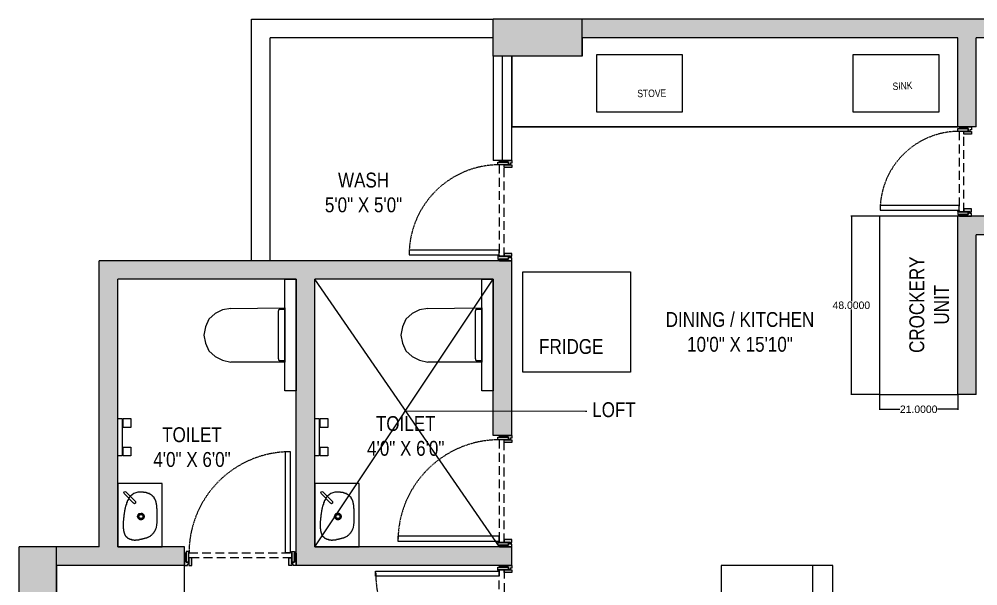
# Model space of a CAD drawing. Header units: inches. Extents: x 64138 to 64573, y -4652 to -4097.
# Drawn here: x 64138.5 to 64396.4, y -4254.4 to -4101.9 of the extents above; entities that cross this region are included whole.
import ezdxf
from ezdxf import colors
from ezdxf.entities.mleader import LeaderData, LeaderLine
from ezdxf.math import Vec2, Vec3

# ---------------------------------------------------------------- set-up
doc = ezdxf.new("R2010")
doc.units = ezdxf.units.IN
doc.header["$MEASUREMENT"] = 0
doc.linetypes.add('DASHED2', pattern=[0.375, 0.25, -0.125])
doc.linetypes.add('DOT2', pattern=[0.125, 0, -0.125])
for name, color, linetype, lineweight in [('A_DOOR', 135, 'Continuous', 18), ('A_FURNITURE', 251, 'Continuous', 9), ('A_TEXT', 7, 'Continuous', 18), ('A_WALL HATCH', 8, 'Continuous', 15), ('GLINE', 7, 'Continuous', 20)]:
    doc.layers.add(name, color=color, linetype=linetype, lineweight=lineweight)
doc.styles.add('ARIAL', font='ARIALN.TTF')
doc.styles.get("Standard").update_dxf_attribs({"font": 'arial.ttf'})
doc.dimstyles.get("Standard").update_dxf_attribs({"dimtxt": 2, "dimasz": 0.18, "dimexe": 0.18, "dimexo": 0.0625, "dimgap": 0.09, "dimtad": 0, "dimtih": 1, "dimtoh": 1, "dimdec": 4, "dimzin": 0, "dimdsep": 46, "dimtxsty": 'Standard', "dimcen": 0.09, "dimadec": 0, "dimazin": 0, "dimtfac": 1, "dimtdec": 4, "dimtofl": 0, "dimtmove": 0, "dimatfit": 3, "dimfxl": 1, "dimtolj": 1, "dimtzin": 0, "dimarcsym": 0})

# ---------------------------------------------------------------- blocks, each defined once
blk = doc.blocks.new('*U8')
at = {"layer": 'A_DOOR'}
h = blk.add_hatch(color=254, dxfattribs=at)
h.paths.add_polyline_path([(32, 0), (52, 0), (52, -55), (32, -55)])
h.paths.add_polyline_path([(12, -24), (32, -24), (32, -100), (12, -100)])
h = blk.add_hatch(color=254, dxfattribs=at)
h.paths.add_polyline_path([(775.7, 0), (755.7, 0), (755.7, -55), (775.7, -55)])
h.paths.add_polyline_path([(795.7, -24), (775.7, -24), (775.7, -100), (795.7, -100)])
at = {"layer": 'A_DOOR', "color": 253}
for points in [[(12, -88), (0, -88), (0, 0), (20, 0), (20, -12), (32, -12), (32, -24), (12, -24)], [(795.7, -88), (807.7, -88), (807.7, 0), (787.7, 0), (787.7, -12), (775.7, -12), (775.7, -24), (795.7, -24)]]:
    blk.add_lwpolyline(points, close=True, dxfattribs=at)
at = {"layer": 'A_DOOR'}
for points in [[(32, 0), (52, 0), (52, -55), (32, -55)], [(775.7, 0), (755.7, 0), (755.7, -55), (775.7, -55)], [(12, -24), (32, -24), (32, -100), (12, -100)], [(795.7, -24), (775.7, -24), (775.7, -100), (795.7, -100)], [(42, -90), (77, -90), (77, -824.2), (42, -824.2)]]:
    blk.add_lwpolyline(points, close=True, dxfattribs=at)
at = {"layer": 'A_DOOR', "color": 33, "linetype": 'DASHED2', "lineweight": 25, "ltscale": 255}
blk.add_lwpolyline([(32, -90), (32, -55), (775.7, -55), (775.7, -90)], close=True, dxfattribs=at)
at = {"layer": 'A_DOOR', "color": 253}
for radius in [5, 2]:
    blk.add_circle((37, -95), radius, dxfattribs=at)
at = {"layer": 'A_DOOR', "color": 33, "linetype": 'DOT2', "lineweight": 13, "ltscale": 10}
blk.add_arc((42, -90), 733.7, 270, 0, dxfattribs=at)
blk = doc.blocks.new('FAUCET_001')
at = {"layer": 'A_FURNITURE', "linetype": 'Continuous', "lineweight": 5}
for points in [[(-124.9, 38), (-67, 38), (-67, 89.3), (-124.9, 89.3)], [(65.3, 38), (124.9, 38), (124.9, 89.3), (65.3, 89.3)], [(-124.9, 0), (124.9, 0), (124.9, 29.8), (-124.9, 29.8)]]:
    blk.add_lwpolyline(points, close=True, dxfattribs=at)
blk = doc.blocks.new('WC_001')
at = {"layer": 'A_FURNITURE', "linetype": 'Continuous', "lineweight": 5}
for points in [[(178.6, 363.9), (170.4, 420.1), (143.9, 469.7), (105.9, 512.7), (56.2, 534.2), (0, 545.8), (-54.6, 534.2), (-105.9, 512.7), (-143.9, 469.7), (-168.7, 420.1), (-181.9, 363.9)], [(-181.9, 5), (-181.9, 363.9), (-181.9, 363.9)], [(178.6, 363.9), (181.9, 5), (181.9, 0), (-181.9, 0), (-181.9, 5)], [(-160.4, 43), (-168.7, 43), (-173.7, 34.7)], [(-173.7, 0), (-173.7, 34.7)], [(-160.4, 43), (162.1, 43)], [(173.7, 34.7), (170.4, 43), (162.1, 43)], [(173.7, 34.7), (173.7, 0)]]:
    blk.add_lwpolyline(points, dxfattribs=at)
blk = doc.blocks.new('BASIN_001011')
at = {"layer": 'A_FURNITURE', "linetype": 'Continuous', "lineweight": 5}
for points in [[(-198, -198), (-203, -193), (-212, -193), (-215, -188), (-220, -188), (-220, -185), (-223, -185), (-228, -180), (-232, -180), (-232, -176), (-237, -176), (-237, -171), (-241, -171), (-245, -168), (-250, -163), (-250, -160), (-253, -160), (-253, -155), (-258, -155), (-258, -147), (-261, -147), (-261, -142), (-266, -138), (-266, -130), (-270, -130), (-270, -112), (-275, -112), (-275, -82), (-280, -79), (-280, -62), (-275, -62), (-275, -19), (-270, -16), (-270, 6), (-266, 6), (-266, 24), (-261, 27), (-261, 40), (-258, 44), (-258, 52), (-253, 57), (-253, 70), (-250, 70), (-250, 78), (-245, 78), (-245, 87), (-241, 90), (-241, 95), (-237, 100), (-237, 103), (-232, 108), (-232, 112), (-228, 112), (-223, 120), (-220, 125), (-215, 133), (-207, 138), (-203, 146), (-194, 150), (-190, 155), (-182, 158), (-174, 163), (-164, 168), (-160, 171), (-147, 176), (-139, 179), (-131, 184), (-122, 184), (-109, 188), (-88, 188), (-79, 193), (13, 193)], [(13, 193), (89, 193), (94, 188), (132, 188), (136, 184), (157, 184), (157, 179), (174, 179), (174, 176), (182, 176), (187, 171), (195, 171), (195, 168), (203, 168), (203, 163), (212, 163), (212, 158), (217, 158), (220, 155), (225, 155), (225, 150), (230, 150), (233, 146), (233, 141), (238, 141), (238, 138), (241, 138), (246, 133), (246, 130), (250, 130), (250, 125), (255, 120), (255, 116), (260, 116), (260, 112), (263, 108), (263, 100), (268, 100), (268, 90), (271, 90), (271, 78), (276, 73), (276, 62), (280, 62), (280, 35), (284, 32), (284, -36), (271, -82), (238, -122), (230, -130), (230, -133), (225, -133), (220, -138), (217, -138), (217, -142), (208, -142), (208, -147), (203, -147), (200, -150), (195, -150), (192, -155), (182, -155), (182, -160), (174, -160), (174, -163), (165, -163), (162, -168), (154, -168), (149, -171), (141, -171), (136, -176), (124, -176), (124, -180), (111, -180), (106, -185), (94, -185), (89, -188), (73, -188), (68, -193), (48, -193), (43, -198), (22, -198), (22, -201), (-8, -201), (-20, -206), (-50, -206), (-55, -209), (-144, -209), (-147, -206), (-174, -206), (-174, -201), (-190, -201), (-190, -198), (-198, -198)]]:
    blk.add_lwpolyline(points, dxfattribs=at)
at = {"layer": 'A_FURNITURE', "linetype": 'Continuous', "lineweight": -2}
for points in [[(0, -41), (18, -32), (35, -19), (38, 2), (35, 19), (18, 35), (0, 40), (-20, 35), (-33, 19), (-41, 2), (-33, -19), (-20, -32)], [(0, -27), (-8, -27), (-8, -24), (-17, -24), (-17, -19), (-20, -19), (-20, -16), (-25, -16), (-25, -11), (-30, -6), (-30, 11), (-25, 11), (-25, 19), (-20, 19), (-20, 24), (-17, 24), (-17, 27), (-8, 27), (-3, 32), (5, 32), (5, 27), (13, 27), (13, 24), (18, 24), (22, 19), (22, 14), (26, 14), (26, -11), (22, -11), (22, -19), (18, -19), (13, -24), (8, -24), (5, -27)], [(0, -24), (18, -16), (22, 2), (18, 19), (0, 24), (-17, 19), (-25, 2), (-17, -16), (0, -24), (13, -16), (22, 2), (13, 19), (0, 24), (-17, 19), (-25, 2), (-17, -16)]]:
    blk.add_lwpolyline(points, close=True, dxfattribs=at)
for points in [[(-38, 2), (-38, 11), (-33, 14), (-33, 24), (-30, 24), (-30, 27), (-25, 27), (-25, 32), (-17, 32), (-17, 35), (0, 35)], [(0, -36), (-12, -36), (-12, -32), (-20, -32), (-20, -27), (-25, -27), (-25, -24), (-30, -24), (-30, -19), (-33, -19), (-33, -11), (-38, -11), (-38, 2)], [(0, 35), (18, 35), (18, 32), (22, 32), (22, 27), (26, 27), (26, 24), (30, 24), (30, 14), (35, 14), (35, 2)], [(0, -36), (18, -32), (30, -19), (35, 2)], [(38, 2), (35, 2), (35, 2)], [(174, -65), (165, -62), (154, -65), (149, -74), (154, -87)], [(268, -198), (154, -87), (154, -87)], [(174, -65), (288, -176), (288, -176)], [(268, -198), (280, -201), (288, -198), (293, -188), (288, -176)]]:
    blk.add_lwpolyline(points, dxfattribs=at)
blk = doc.blocks.new('*U9')
at = {"layer": 'A_DOOR'}
h = blk.add_hatch(color=254, dxfattribs=at)
h.paths.add_polyline_path([(32, 0), (52, 0), (52, -55), (32, -55)])
h.paths.add_polyline_path([(12, -24), (32, -24), (32, -100), (12, -100)])
h = blk.add_hatch(color=254, dxfattribs=at)
h.paths.add_polyline_path([(937.2, 0), (917.2, 0), (917.2, -55), (937.2, -55)])
h.paths.add_polyline_path([(957.2, -24), (937.2, -24), (937.2, -100), (957.2, -100)])
at = {"layer": 'A_DOOR', "color": 253}
for points in [[(12, -88), (0, -88), (0, 0), (20, 0), (20, -12), (32, -12), (32, -24), (12, -24)], [(957.2, -88), (969.2, -88), (969.2, 0), (949.2, 0), (949.2, -12), (937.2, -12), (937.2, -24), (957.2, -24)]]:
    blk.add_lwpolyline(points, close=True, dxfattribs=at)
at = {"layer": 'A_DOOR'}
for points in [[(32, 0), (52, 0), (52, -55), (32, -55)], [(937.2, 0), (917.2, 0), (917.2, -55), (937.2, -55)], [(12, -24), (32, -24), (32, -100), (12, -100)], [(957.2, -24), (937.2, -24), (937.2, -100), (957.2, -100)], [(42, -90), (77, -90), (77, -985.8), (42, -985.8)]]:
    blk.add_lwpolyline(points, close=True, dxfattribs=at)
at = {"layer": 'A_DOOR', "color": 33, "linetype": 'DASHED2', "lineweight": 25, "ltscale": 255}
blk.add_lwpolyline([(32, -90), (32, -55), (937.2, -55), (937.2, -90)], close=True, dxfattribs=at)
at = {"layer": 'A_DOOR', "color": 253}
for radius in [5, 2]:
    blk.add_circle((37, -95), radius, dxfattribs=at)
at = {"layer": 'A_DOOR', "color": 33, "linetype": 'DOT2', "lineweight": 13, "ltscale": 10}
blk.add_arc((42, -90), 895.2, 270, 0, dxfattribs=at)
blk = doc.blocks.new('*U10')
at = {"layer": 'A_DOOR'}
h = blk.add_hatch(color=254, dxfattribs=at)
h.paths.add_polyline_path([(-775.7, 0), (-755.7, 0), (-755.7, -55), (-775.7, -55)])
h.paths.add_polyline_path([(-795.7, -24), (-775.7, -24), (-775.7, -100), (-795.7, -100)])
h = blk.add_hatch(color=254, dxfattribs=at)
h.paths.add_polyline_path([(-32, 0), (-52, 0), (-52, -55), (-32, -55)])
h.paths.add_polyline_path([(-12, -24), (-32, -24), (-32, -100), (-12, -100)])
at = {"layer": 'A_DOOR', "color": 253}
for points in [[(-795.7, -88), (-807.7, -88), (-807.7, 0), (-787.7, 0), (-787.7, -12), (-775.7, -12), (-775.7, -24), (-795.7, -24)], [(-12, -88), (0, -88), (0, 0), (-20, 0), (-20, -12), (-32, -12), (-32, -24), (-12, -24)]]:
    blk.add_lwpolyline(points, close=True, dxfattribs=at)
at = {"layer": 'A_DOOR'}
for points in [[(-775.7, 0), (-755.7, 0), (-755.7, -55), (-775.7, -55)], [(-32, 0), (-52, 0), (-52, -55), (-32, -55)], [(-795.7, -24), (-775.7, -24), (-775.7, -100), (-795.7, -100)], [(-12, -24), (-32, -24), (-32, -100), (-12, -100)], [(-42, -90), (-77, -90), (-77, -824.2), (-42, -824.2)]]:
    blk.add_lwpolyline(points, close=True, dxfattribs=at)
at = {"layer": 'A_DOOR', "color": 33, "linetype": 'DASHED2', "lineweight": 25, "ltscale": 255}
blk.add_lwpolyline([(-32, -90), (-32, -55), (-775.7, -55), (-775.7, -90)], close=True, dxfattribs=at)
at = {"layer": 'A_DOOR', "color": 253}
for radius in [5, 2]:
    blk.add_circle((-37, -95), radius, dxfattribs=at)
at = {"layer": 'A_DOOR', "color": 33, "linetype": 'DOT2', "lineweight": 13, "ltscale": 10}
blk.add_arc((-42, -90), 733.7, 180, 270, dxfattribs=at)
blk = doc.blocks.new('*U11')
at = {"layer": 'A_DOOR'}
h = blk.add_hatch(color=254, dxfattribs=at)
h.paths.add_polyline_path([(-694.9, 0), (-674.9, 0), (-674.9, -55), (-694.9, -55)])
h.paths.add_polyline_path([(-714.9, -24), (-694.9, -24), (-694.9, -100), (-714.9, -100)])
h = blk.add_hatch(color=254, dxfattribs=at)
h.paths.add_polyline_path([(-32, 0), (-52, 0), (-52, -55), (-32, -55)])
h.paths.add_polyline_path([(-12, -24), (-32, -24), (-32, -100), (-12, -100)])
at = {"layer": 'A_DOOR', "color": 253}
for points in [[(-714.9, -88), (-726.9, -88), (-726.9, 0), (-706.9, 0), (-706.9, -12), (-694.9, -12), (-694.9, -24), (-714.9, -24)], [(-12, -88), (0, -88), (0, 0), (-20, 0), (-20, -12), (-32, -12), (-32, -24), (-12, -24)]]:
    blk.add_lwpolyline(points, close=True, dxfattribs=at)
at = {"layer": 'A_DOOR'}
for points in [[(-694.9, 0), (-674.9, 0), (-674.9, -55), (-694.9, -55)], [(-32, 0), (-52, 0), (-52, -55), (-32, -55)], [(-714.9, -24), (-694.9, -24), (-694.9, -100), (-714.9, -100)], [(-12, -24), (-32, -24), (-32, -100), (-12, -100)], [(-42, -90), (-77, -90), (-77, -743.5), (-42, -743.5)]]:
    blk.add_lwpolyline(points, close=True, dxfattribs=at)
at = {"layer": 'A_DOOR', "color": 33, "linetype": 'DASHED2', "lineweight": 25, "ltscale": 255}
blk.add_lwpolyline([(-32, -90), (-32, -55), (-694.9, -55), (-694.9, -90)], close=True, dxfattribs=at)
at = {"layer": 'A_DOOR', "color": 253}
for radius in [5, 2]:
    blk.add_circle((-37, -95), radius, dxfattribs=at)
at = {"layer": 'A_DOOR', "color": 33, "linetype": 'DOT2', "lineweight": 13, "ltscale": 10}
blk.add_arc((-42, -90), 652.9, 180, 270, dxfattribs=at)
blk = doc.blocks.new('*U12')
at = {"layer": 'A_DOOR'}
h = blk.add_hatch(color=254, dxfattribs=at)
h.paths.add_polyline_path([(-614.2, 0), (-594.2, 0), (-594.2, -55), (-614.2, -55)])
h.paths.add_polyline_path([(-634.2, -24), (-614.2, -24), (-614.2, -100), (-634.2, -100)])
h = blk.add_hatch(color=254, dxfattribs=at)
h.paths.add_polyline_path([(-32, 0), (-52, 0), (-52, -55), (-32, -55)])
h.paths.add_polyline_path([(-12, -24), (-32, -24), (-32, -100), (-12, -100)])
at = {"layer": 'A_DOOR', "color": 253}
for points in [[(-634.2, -88), (-646.2, -88), (-646.2, 0), (-626.2, 0), (-626.2, -12), (-614.2, -12), (-614.2, -24), (-634.2, -24)], [(-12, -88), (0, -88), (0, 0), (-20, 0), (-20, -12), (-32, -12), (-32, -24), (-12, -24)]]:
    blk.add_lwpolyline(points, close=True, dxfattribs=at)
at = {"layer": 'A_DOOR'}
for points in [[(-614.2, 0), (-594.2, 0), (-594.2, -55), (-614.2, -55)], [(-32, 0), (-52, 0), (-52, -55), (-32, -55)], [(-634.2, -24), (-614.2, -24), (-614.2, -100), (-634.2, -100)], [(-12, -24), (-32, -24), (-32, -100), (-12, -100)], [(-42, -90), (-77, -90), (-77, -662.7), (-42, -662.7)]]:
    blk.add_lwpolyline(points, close=True, dxfattribs=at)
at = {"layer": 'A_DOOR', "color": 33, "linetype": 'DASHED2', "lineweight": 25, "ltscale": 255}
blk.add_lwpolyline([(-32, -90), (-32, -55), (-614.2, -55), (-614.2, -90)], close=True, dxfattribs=at)
at = {"layer": 'A_DOOR', "color": 253}
for radius in [5, 2]:
    blk.add_circle((-37, -95), radius, dxfattribs=at)
at = {"layer": 'A_DOOR', "color": 33, "linetype": 'DOT2', "lineweight": 13, "ltscale": 10}
blk.add_arc((-42, -90), 572.2, 180, 270, dxfattribs=at)
blk = doc.blocks.new('*D46')
at = {"layer": 'Defpoints', "color": 0, "ltscale": 3, "transparency": 16777216}
for p in [(64351.88, -4248.86), (64357.38, -4248.86), (64357.38, -4296.86)]:
    blk.add_point(p, dxfattribs=at)
at = {"layer": 'GLINE', "color": 0, "lineweight": -2, "ltscale": 3, "transparency": 16777216}
for p, q in [((64357.31, -4248.86), (64351.7, -4248.86)), ((64351.88, -4249.04), (64351.88, -4271.75)), ((64351.88, -4296.68), (64351.88, -4273.98)), ((64357.31, -4296.86), (64351.7, -4296.86))]:
    blk.add_line(p, q, dxfattribs=at)
at = {"layer": 'GLINE', "color": 0, "ltscale": 3, "transparency": 16777216}
for points in [[(64351.85, -4249.04), (64351.91, -4249.04), (64351.88, -4248.86)], [(64351.85, -4296.68), (64351.91, -4296.68), (64351.88, -4296.86)]]:
    blk.add_solid(points, dxfattribs=at)
at = {"layer": 'GLINE', "color": 0, "ltscale": 3, "transparency": 16777216, "insert": (64351.88, -4272.86), "char_height": 2, "attachment_point": 5}
blk.add_mtext('\\A1;48.0000', dxfattribs=at)
blk = doc.blocks.new('*D47')
at = {"layer": 'Defpoints', "color": 0, "ltscale": 3, "transparency": 16777216}
for p in [(64369.99, -4202.86), (64390.99, -4202.86), (64369.99, -4206.85)]:
    blk.add_point(p, dxfattribs=at)
at = {"layer": 'GLINE', "color": 0, "lineweight": -2, "ltscale": 3, "transparency": 16777216}
for p, q in [((64369.99, -4202.93), (64369.99, -4207.03)), ((64390.99, -4202.93), (64390.99, -4207.03)), ((64370.17, -4206.85), (64375.46, -4206.85)), ((64390.81, -4206.85), (64385.52, -4206.85))]:
    blk.add_line(p, q, dxfattribs=at)
at = {"layer": 'GLINE', "color": 0, "ltscale": 3, "transparency": 16777216}
for points in [[(64370.17, -4206.82), (64370.17, -4206.88), (64369.99, -4206.85)], [(64390.81, -4206.82), (64390.81, -4206.88), (64390.99, -4206.85)]]:
    blk.add_solid(points, dxfattribs=at)
at = {"layer": 'GLINE', "color": 0, "ltscale": 3, "transparency": 16777216, "insert": (64380.49, -4206.85), "char_height": 2, "attachment_point": 5}
blk.add_mtext('\\A1;21.0000', dxfattribs=at)
blk = doc.blocks.new('*D48')
at = {"layer": 'Defpoints', "color": 0, "ltscale": 3, "transparency": 16777216}
for p in [(64362.38, -4154.86), (64369.99, -4154.86), (64369.99, -4202.86)]:
    blk.add_point(p, dxfattribs=at)
at = {"layer": 'GLINE', "color": 0, "lineweight": -2, "ltscale": 3, "transparency": 16777216}
for p, q in [((64369.93, -4154.86), (64362.2, -4154.86)), ((64362.38, -4155.04), (64362.38, -4177.75)), ((64362.38, -4202.68), (64362.38, -4179.98)), ((64369.93, -4202.86), (64362.2, -4202.86))]:
    blk.add_line(p, q, dxfattribs=at)
at = {"layer": 'GLINE', "color": 0, "ltscale": 3, "transparency": 16777216}
for points in [[(64362.35, -4155.04), (64362.41, -4155.04), (64362.38, -4154.86)], [(64362.35, -4202.68), (64362.41, -4202.68), (64362.38, -4202.86)]]:
    blk.add_solid(points, dxfattribs=at)
at = {"layer": 'GLINE', "color": 0, "ltscale": 3, "transparency": 16777216, "insert": (64362.38, -4178.86), "char_height": 2, "attachment_point": 5}
blk.add_mtext('\\A1;48.0000', dxfattribs=at)

msp = doc.modelspace()

# ---------------------------------------------------------------- hatches: boundary and pattern name
at = {"layer": 'A_WALL HATCH', "ltscale": 3, "transparency": 33554687}
h = msp.add_hatch(color=256, dxfattribs=at)
h.dxf.hatch_style = 1
h.paths.add_polyline_path([(64515.9893, -4404.86454), (64520.9893, -4404.86454), (64520.9893, -4101.86454), (64515.9893, -4101.86454)])
h.paths.add_polyline_path([(64390.9893, -4202.86454), (64395.9893, -4202.86454), (64395.9893, -4159.86454), (64467.9893, -4159.86454), (64467.9893, -4154.86454), (64448.9893, -4154.86454), (64448.9893, -4111.86454), (64443.9893, -4111.86454), (64443.9893, -4154.86454), (64390.9893, -4154.86454)])
h.paths.add_polyline_path([(64430.9893, -4111.86454), (64448.9893, -4111.86454), (64448.9893, -4106.86454), (64448.9893, -4101.86454), (64430.9893, -4101.86454)])
h.paths.add_polyline_path([(64448.9893, -4106.86454), (64473.9893, -4106.86454), (64473.9893, -4101.86454), (64448.9893, -4101.86454)])
h.paths.add_polyline_path([(64289.9893, -4106.86454), (64390.9893, -4106.86454), (64390.9893, -4130.86454), (64395.9893, -4130.86454), (64395.9893, -4106.86454), (64430.9893, -4106.86454), (64430.9893, -4101.86454), (64289.9893, -4101.86454)])
h.paths.add_polyline_path([(64265.9893, -4111.86454), (64289.9893, -4111.86454), (64289.9893, -4106.86454), (64289.9893, -4101.86454), (64265.9893, -4101.86454)])
h.paths.add_polyline_path([(64159.9893, -4243.86454), (64148.4893, -4243.86454), (64148.4893, -4248.86454), (64166.9893, -4248.86454), (64182.9893, -4248.86454), (64182.9893, -4245.59597), (64182.9893, -4243.86454), (64164.9893, -4243.86454), (64164.9893, -4226.86454), (64164.9893, -4171.86454), (64167.9893, -4171.86454), (64212.9893, -4171.86454), (64212.9893, -4248.86454), (64270.9893, -4248.86454), (64270.9893, -4243.86454), (64267.72073, -4243.86454), (64217.9893, -4243.86454), (64217.9893, -4226.86454), (64217.9893, -4171.86454), (64220.9893, -4171.86454), (64265.9893, -4171.86454), (64265.9893, -4213.86454), (64270.9893, -4213.86454), (64270.9893, -4166.86454), (64159.9893, -4166.86454)])
h.paths.add_polyline_path([(64138.4893, -4267.86454), (64148.4893, -4267.86454), (64148.4893, -4248.86454), (64148.4893, -4243.86454), (64138.4893, -4243.86454)])
h.paths.add_polyline_path([(64140.9893, -4375.86454), (64145.9893, -4375.86454), (64145.9893, -4267.86454), (64140.9893, -4267.86454)])
h.paths.add_polyline_path([(64138.4893, -4397.86454), (64148.4893, -4397.86454), (64148.4893, -4375.86454), (64145.9893, -4375.86454), (64138.4893, -4375.86454)])
h.paths.add_polyline_path([(64140.9893, -4421.86454), (64171.2393, -4421.86454), (64171.2393, -4392.86454), (64148.4893, -4392.86454), (64148.4893, -4397.86454), (64166.2393, -4397.86454), (64166.2393, -4416.86454), (64145.9893, -4416.86454), (64145.9893, -4397.86454), (64140.9893, -4397.86454)])
h.paths.add_polyline_path([(64265.9893, -4426.86454), (64275.9893, -4426.86454), (64275.9893, -4408.86454), (64265.9893, -4408.86454)])
h.paths.add_polyline_path([(64265.9893, -4450.86454), (64275.9893, -4450.86454), (64275.9893, -4426.86454), (64265.9893, -4426.86454)])
h.paths.add_polyline_path([(64243.2393, -4397.86454), (64265.9893, -4397.86454), (64265.9893, -4408.86454), (64270.9893, -4408.86454), (64270.9893, -4306.86454), (64265.9893, -4306.86454), (64265.9893, -4392.86454), (64262.9893, -4392.86454), (64243.2393, -4392.86454)])
h.paths.add_polyline_path([(64265.9893, -4306.86454), (64270.9893, -4306.86454), (64275.9893, -4306.86454), (64275.9893, -4284.86454), (64265.9893, -4284.86454)])
h.paths.add_polyline_path([(64311.9893, -4300.13311), (64311.9893, -4301.86454), (64385.9893, -4301.86454), (64385.9893, -4296.86454), (64311.9893, -4296.86454)])
h.paths.add_polyline_path([(64385.9893, -4319.86454), (64395.9893, -4319.86454), (64395.9893, -4296.86454), (64385.9893, -4296.86454), (64385.9893, -4301.86454)])
h.paths.add_polyline_path([(64390.9893, -4350.84842), (64390.9893, -4408.86454), (64395.9893, -4408.86454), (64395.9893, -4319.86454), (64390.9893, -4319.86454)])
h.paths.add_polyline_path([(64385.9893, -4450.86454), (64395.9893, -4450.86454), (64395.9893, -4426.86454), (64385.9893, -4426.86454), (64385.9893, -4440.86454)])
h.paths.add_polyline_path([(64385.9893, -4422.84842), (64385.9893, -4426.86454), (64395.9893, -4426.86454), (64395.9893, -4408.86454), (64390.9893, -4408.86454), (64385.9893, -4408.86454)])

# ---------------------------------------------------------------- linework, layer by layer
at = {"layer": 'A_FURNITURE', "ltscale": 3}
msp.add_line((64390.9893, -4130.86454), (64270.9893, -4130.86454), dxfattribs=at)
for points in [[(64270.9893, -4130.86454), (64390.9893, -4130.86454), (64390.9893, -4106.86454), (64289.9893, -4106.86454), (64289.9893, -4111.86454), (64270.9893, -4111.86454)], [(64369.9893, -4202.86454), (64390.9893, -4202.86454), (64390.9893, -4154.86454), (64369.9893, -4154.86454)], [(64302.9893, -4196.86454), (64273.9893, -4196.86454), (64273.9893, -4169.86454), (64302.9893, -4169.86454)], [(64212.9893, -4171.86454), (64212.9893, -4201.86454), (64209.9893, -4201.86454), (64209.9893, -4171.86454)], [(64265.9893, -4171.86454), (64265.9893, -4201.86454), (64262.9893, -4201.86454), (64262.9893, -4171.86454)], [(64164.9893, -4243.86454), (64176.9893, -4243.86454), (64176.9893, -4226.86454), (64164.9893, -4226.86454)], [(64217.9893, -4243.86454), (64229.9893, -4243.86454), (64229.9893, -4226.86454), (64217.9893, -4226.86454)], [(64182.9893, -4248.86454), (64148.4893, -4248.86454), (64148.4893, -4267.86454), (64182.9893, -4267.86454)], [(64357.37728, -4296.86454), (64357.37728, -4248.86454), (64327.37728, -4248.86454), (64327.37728, -4296.86454)]]:
    msp.add_lwpolyline(points, close=True, dxfattribs=at)
at = {"layer": 'GLINE', "ltscale": 3}
for p, q in [((64200.9893, -4166.86454), (64200.9893, -4101.86454)), ((64200.9893, -4101.86454), (64265.9893, -4101.86454)), ((64473.9893, -4101.86454), (64265.9893, -4101.86454)), ((64265.9893, -4111.86454), (64265.9893, -4101.86454)), ((64289.9893, -4111.86454), (64289.9893, -4101.86454)), ((64265.9893, -4106.86454), (64205.9893, -4106.86454)), ((64205.9893, -4166.86454), (64205.9893, -4106.86454)), ((64390.9893, -4106.86454), (64289.9893, -4106.86454)), ((64430.9893, -4106.86454), (64395.9893, -4106.86454)), ((64395.9893, -4130.86454), (64395.9893, -4106.86454)), ((64289.9893, -4111.86454), (64265.9893, -4111.86454)), ((64265.9893, -4111.86454), (64265.9893, -4139.86454)), ((64268.4893, -4139.86454), (64268.4893, -4111.86454)), ((64270.9893, -4139.86454), (64270.9893, -4111.86454)), ((64395.9893, -4130.86454), (64390.9893, -4130.86454)), ((64270.9893, -4139.86454), (64265.9893, -4139.86454)), ((64443.9893, -4154.86454), (64390.9893, -4154.86454)), ((64390.9893, -4202.86454), (64390.9893, -4154.86454)), ((64467.9893, -4159.86454), (64395.9893, -4159.86454)), ((64395.9893, -4202.86454), (64395.9893, -4159.86454)), ((64270.9893, -4166.86454), (64159.9893, -4166.86454)), ((64159.9893, -4243.86454), (64159.9893, -4166.86454)), ((64270.9893, -4213.86454), (64270.9893, -4166.86454)), ((64212.9893, -4171.86454), (64164.9893, -4171.86454)), ((64164.9893, -4243.86454), (64164.9893, -4171.86454)), ((64212.9893, -4248.86454), (64212.9893, -4171.86454)), ((64265.9893, -4171.86454), (64217.9893, -4171.86454)), ((64217.9893, -4243.86454), (64217.9893, -4171.86454)), ((64265.9893, -4213.86454), (64265.9893, -4171.86454)), ((64270.9893, -4213.86454), (64265.9893, -4213.86454)), ((64148.4893, -4243.86454), (64138.4893, -4243.86454)), ((64159.9893, -4243.86454), (64140.9893, -4243.86454)), ((64148.4893, -4267.86454), (64148.4893, -4243.86454)), ((64182.9893, -4243.86454), (64164.9893, -4243.86454)), ((64182.9893, -4248.86454), (64182.9893, -4243.86454)), ((64270.9893, -4243.86454), (64217.9893, -4243.86454)), ((64270.9893, -4248.86454), (64270.9893, -4243.86454)), ((64182.9893, -4248.86454), (64148.4893, -4248.86454)), ((64270.9893, -4248.86454), (64212.9893, -4248.86454))]:
    msp.add_line(p, q, dxfattribs=at)
at = {"layer": 'GLINE', "color": 5, "ltscale": 3}
for p, q in [((64217.9893, -4243.86454), (64265.9893, -4171.86454)), ((64267.72073, -4243.86454), (64217.9893, -4171.86454))]:
    msp.add_line(p, q, dxfattribs=at)
at = {"layer": 'GLINE', "ltscale": 3}
for points in [[(64316.87728, -4126.84842), (64293.87728, -4126.84842), (64293.87728, -4111.34842), (64316.87728, -4111.34842)], [(64385.87728, -4126.84842), (64362.87728, -4126.84842), (64362.87728, -4111.34842), (64385.87728, -4111.34842)]]:
    msp.add_lwpolyline(points, close=True, dxfattribs=at)
for points in [[(64395.9893, -4202.86454), (64390.9893, -4202.86454)], [(64138.4893, -4267.86454), (64138.4893, -4243.86454)]]:
    msp.add_lwpolyline(points, dxfattribs=at)

# ---------------------------------------------------------------- block references
at = {"layer": 'A_DOOR', "xscale": 0.03714285714256512, "yscale": 0.03714285714256512, "zscale": 0.03714285714256512}
for name, p, rotation in [('*U12', (64394.70359, -4154.86454), 270), ('*U11', (64270.9893, -4166.86454), 270), ('*U10', (64270.9893, -4243.86454), 270), ('*U8', (64212.9893, -4248.86454), 180), ('*U9', (64270.9893, -4248.86454), 270)]:
    msp.add_blockref(name, p, dxfattribs=dict(at, rotation=rotation))
at = {"layer": 'A_FURNITURE', "transparency": 33554687, "xscale": 0.04, "yscale": 0.04, "zscale": 0.04, "rotation": 90.00000000000001}
for p in [(64209.9893, -4186.86454), (64262.9893, -4186.86454)]:
    msp.add_blockref('WC_001', p, dxfattribs=at)
at = {"layer": 'A_FURNITURE', "rotation": 270}
for name, p, xscale, yscale, zscale in [('FAUCET_001', (64164.9893, -4214.36454), -0.04, 0.04, 0.04), ('FAUCET_001', (64217.9893, -4214.36454), -0.04, 0.04, 0.04), ('BASIN_001011', (64171.23302, -4235.66861), -0.02281623480373948, 0.02281623480373948, 0.02281623480373948), ('BASIN_001011', (64224.23302, -4235.66861), -0.02281623480373948, 0.02281623480373948, 0.02281623480373948)]:
    msp.add_blockref(name, p, dxfattribs=dict(at, xscale=xscale, yscale=yscale, zscale=zscale))

# ---------------------------------------------------------------- texts
at = {"layer": 'A_TEXT', "width": 53.5629604, "attachment_point": 1, "style": 'ARIAL'}
for s, insert, char_height, rotation in [('\\pxqc;SINK', (64349.34882, -4120.31561), 2, 3.1807636), ('\\pxqc;STOVE', (64281.8865, -4121.285), 2, 1.0118543), ('\\pxqc;WASH\\P5\'0" X 5\'0"', (64204.35826, -4143.16328), 4, 360), ('\\pxqc;CROCKERY\\PUNIT', (64377.98084, -4205.48556), 4, 90), ('\\pxqc;DINING / KITCHEN\\P10\'0" X 15\'10"', (64305.62743, -4180.68612), 4, 360), ('\\pxqc;FRIDGE', (64260.24014, -4187.95199), 4, 360), ('\\pxqc;LOFT', (64271.74014, -4204.95199), 4, 360), ('\\pxqc;TOILET\\P4\'0" X 6\'0"', (64215.70393, -4208.68613), 4, 360), ('\\pxqc;TOILET\\P4\'0" X 6\'0"', (64158.20393, -4211.68613), 4, 360)]:
    msp.add_mtext(s, dxfattribs=dict(at, insert=insert, char_height=char_height, rotation=rotation))

# ---------------------------------------------------------------- dimensions: what is measured, and where the dimension line sits
at = {"layer": 'GLINE', "ltscale": 3}
for base, p1, p2, angle, picture, middle in [((64362.37728, -4154.86454), (64369.9893, -4202.86454), (64369.9893, -4154.86454), 270, '*D48', (64362.37728, -4178.86454)), ((64369.9893, -4206.84842), (64390.9893, -4202.86454), (64369.9893, -4202.86454), 180, '*D47', (64380.4893, -4206.84842)), ((64351.87728, -4248.86454), (64357.37728, -4296.86454), (64357.37728, -4248.86454), 270, '*D46', (64351.87728, -4272.86454))]:
    dim = msp.add_linear_dim(base=base, p1=p1, p2=p2, angle=angle, dimstyle='Standard', dxfattribs=at)
    dim.commit()
    dim.dimension.update_dxf_attribs({"geometry": picture, "text_midpoint": middle})

# ---------------------------------------------------------------- leaders
at = {"layer": 'GLINE', "color": 5, "ltscale": 3}
ml = msp.add_multileader_mtext('Standard', dxfattribs=at)
ml.set_content('', color=5)
ml.set_leader_properties()
ml.build(insert=Vec2(0, 0))
ml.multileader.update_dxf_attribs({"text_right_attachment_type": 6, "dogleg_length": 0.36, "arrow_head_size": 0.18})
ctx = ml.context
ctx.base_point, ctx.char_height, ctx.arrow_head_size, ctx.landing_gap_size, ctx.plane_origin = Vec3(64291.23728, -4207.34842), 0.18, 0.18, 0.09, Vec3(64242.41449, -4207.22675)
ctx.right_attachment = 6
notes = []
notes.append((ctx, [(0, (1, 1, 0), (64290.87728, -4207.34842), (1, 0), 0.36, [(0, [(64242.41449, -4207.22675)], 0, [])])]))
ctx.mtext.insert, ctx.mtext.flow_direction = Vec3(64291.32728, -4207.25842), 5
for ctx, leaders in notes:
    for number, flags, end, landing, length, lines in leaders:
        leader = LeaderData()
        leader.index, (leader.has_last_leader_line, leader.has_dogleg_vector, leader.attachment_direction) = number, flags
        leader.last_leader_point, leader.dogleg_vector, leader.dogleg_length = Vec3(end), Vec3(landing), length
        for number, points, colour, breaks in lines:
            line = LeaderLine()
            line.index, line.vertices, line.color, line.breaks = number, Vec3.list(points), colors.encode_raw_color(colour), breaks
            leader.lines.append(line)
        ctx.leaders.append(leader)

doc.saveas('drawing.dxf')
